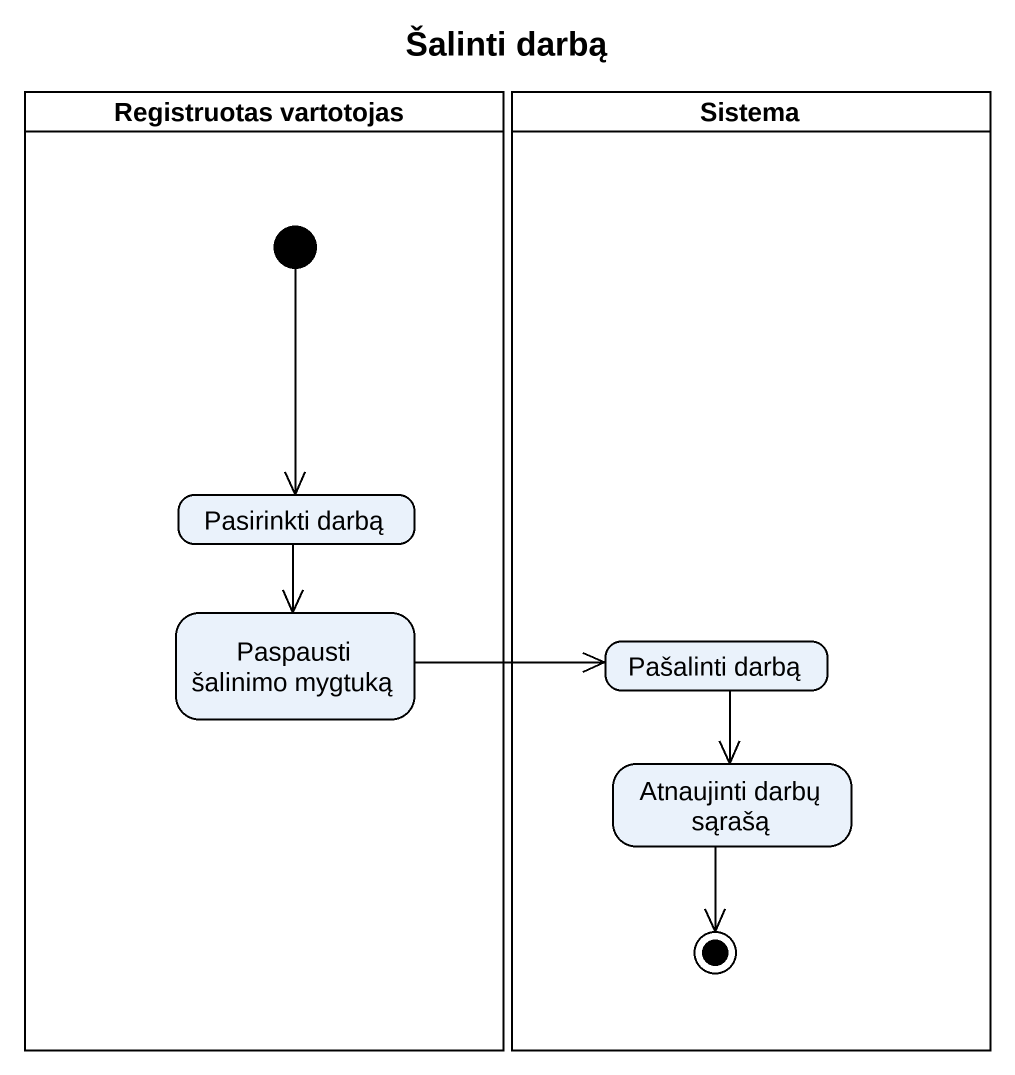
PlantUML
@startuml
title Šalinti darbą
hide empty description
state "Registruotas vartotojas" as Registruotas_vartotojas <<partition>> {
  state "Pasirinkti darbą" as Pasirinkti_darbą
  state "Paspausti šalinimo mygtuką" as Paspausti_šalinimo_mygtuką
  [*] --> Pasirinkti_darbą
}
state Sistema <<partition>> {
  state "Pašalinti darbą" as Pašalinti_darbą
  state "Atnaujinti darbų sąrašą" as Atnaujinti_darbų_sąrašą
  Atnaujinti_darbų_sąrašą --> [*]
}
Pasirinkti_darbą --> Paspausti_šalinimo_mygtuką
Paspausti_šalinimo_mygtuką -right-> Pašalinti_darbą
Pašalinti_darbą --> Atnaujinti_darbų_sąrašą
@enduml
